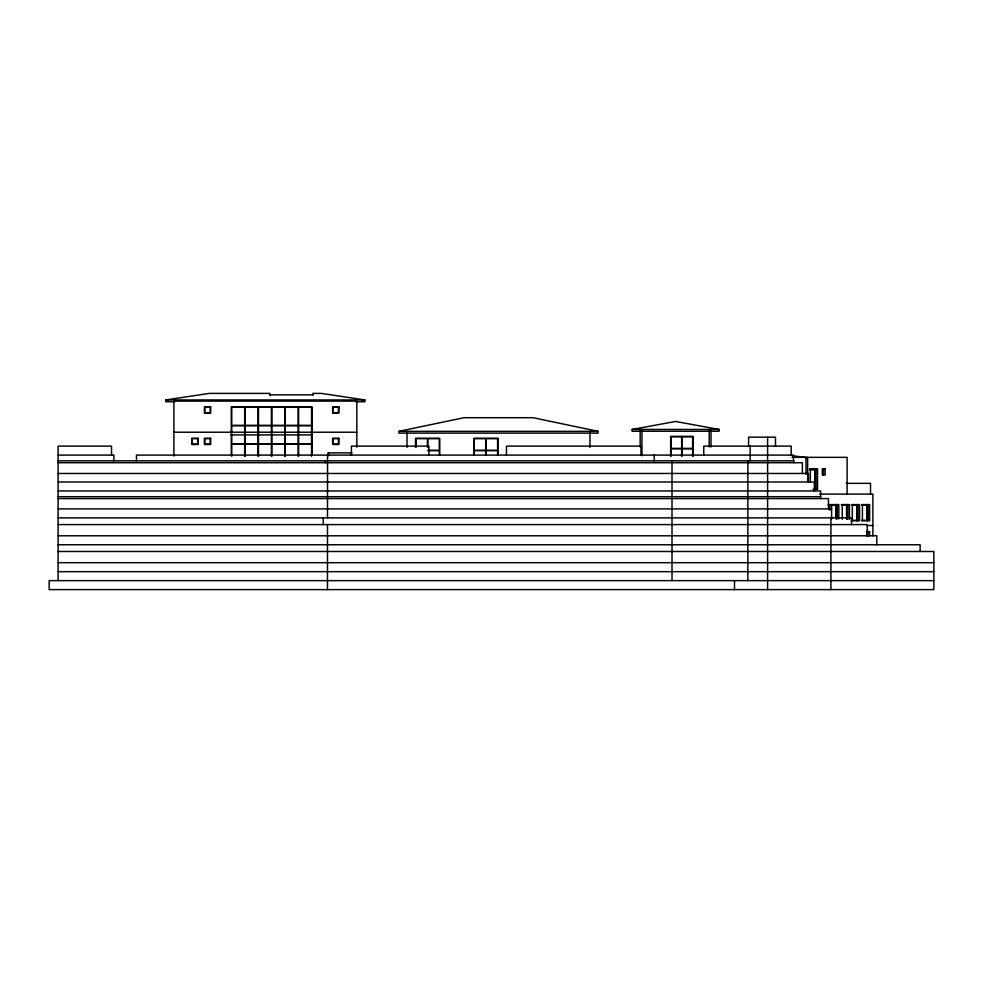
<?xml version="1.0" encoding="UTF-8"?>
<svg xmlns="http://www.w3.org/2000/svg" width="983" height="983" viewBox="0 0 983 983"><rect width="100%" height="100%" fill="white"/><g stroke="black" fill="none" stroke-linecap="round" stroke-linejoin="round"><path stroke-width="1.47" d="M398.963 431.328L463.976 417.701L533.019 417.701L598.033 431.328L598.033 433.122L398.963 433.122L398.963 431.328L598.033 431.328M632.106 429.448L675.591 421.461L719.089 429.448L719.089 431.242L632.106 431.242L632.106 429.448L719.089 429.448M174.999 401.74L165.808 401.74L165.808 399.946L209.305 393.397L269.858 393.397L269.858 395.191M269.858 394.822L312.901 394.822M165.808 399.946L364.89 399.946L364.89 401.74L355.699 401.74M173.905 432.225L356.829 432.225M230.882 434.916L312.115 434.916M427.863 450.251L439.29 450.251L439.29 438.688L427.863 438.688L427.863 447.363M427.863 450.706L439.29 450.706L439.29 455.043M352 452.856L328.089 452.856L328.089 455.547M58.12 455.092L113.893 455.092L113.893 460.83M792.065 457.341L847.113 457.341L847.113 494.105M58.12 460.83L793.957 460.83L793.957 462.71M58.12 462.71L802.386 462.71L802.386 473.474M810.139 468.719L817.549 468.719L817.549 489.35L813.027 489.35M809.574 469.346L815.337 469.346L815.337 489.35M809.427 469.8L815.153 469.8L815.153 488.895L814.661 469.8M58.12 473.474L808.456 473.474L808.456 481.989M58.12 481.989L814.342 481.989L814.342 490.959M846.277 483.341L870.52 483.341L870.52 494.105M58.12 490.959L820.608 490.959L820.608 498.59M819.773 494.105L872.879 494.105L872.879 535.846M58.12 496.698L820.608 496.698M58.12 498.59L828.46 498.59L828.46 508.899M828.165 504.586L829.812 504.586L829.812 510.3M830.832 504.586L838.818 504.586L838.818 518.877M841.473 504.586L849.447 504.586L849.447 519.27M851.561 504.586L859.547 504.586L859.547 520.732L851.561 520.732M861.649 504.586L869.636 504.586L869.636 520.732L861.649 520.732M830.696 505.041L836.422 505.041L836.422 518.262M841.325 505.041L847.051 505.041L847.051 518.766M851.425 505.041L857.151 505.041L857.151 520.29L851.425 520.29M861.513 505.041L867.239 505.041M58.12 508.899L831.63 508.899M58.12 517.869L851.487 517.869L851.487 524.59M861.513 520.29L867.239 520.29M58.12 524.59L867.289 524.59L867.239 536.349M866.809 525.487L872.879 525.487M866.355 531.496L869.636 531.496L869.636 535.784M867.239 531.938L866.748 536.349M58.12 535.796L876.824 535.796L876.824 544.766M58.12 544.766L920.125 544.766L920.125 551.488M58.12 551.488L933.85 551.488L933.85 589.603L49.15 589.603L49.15 580.634L933.85 580.634M58.12 562.694L933.85 562.694M58.12 571.664L933.85 571.664M792.925 455.817L806.429 457.562M364.89 399.946L321.392 393.397L312.901 393.397L312.901 395.191M867.989 504.586L867.989 520.732M868.001 531.496L868.001 535.784M867.424 504.586L867.424 520.732M866.932 504.586L866.932 520.732M866.932 531.496L866.994 536.349M866.748 505.041L866.748 520.29M862.423 504.586L862.423 520.732M857.901 504.586L857.901 520.732M857.323 504.586L857.323 520.732M856.832 504.586L856.832 520.732M852.335 504.586L852.335 520.732M847.813 504.586L847.813 519.27M847.235 504.586L847.235 519.27M846.744 504.586L846.744 519.27M846.56 505.041L846.56 518.766M842.247 504.586L842.247 519.27M837.172 504.586L837.172 518.877M836.607 504.586L836.607 518.877M836.115 504.586L836.115 518.877M831.606 504.586L831.606 518.877M830.905 517.869L830.905 589.603M823.484 468.719L823.484 474.998M822.906 468.719L822.906 474.998M822.599 468.719L822.599 474.998M815.915 468.719L815.915 489.35M814.846 469.346L814.846 489.35M810.348 468.719L810.348 481.977M807.645 457.341L807.645 481.842M805.999 457.341L805.999 474.187M793.428 460.83L793.428 455.092L136.477 455.092L136.477 460.83M791.18 455.092L791.18 446.122L703.754 446.122L703.754 455.092M775.489 446.122L775.489 437.165L748.591 437.165L748.591 446.122M767.6 437.165L767.6 589.603M750.152 446.122L750.152 460.83M747.854 460.83L747.854 580.634M734.51 580.634L734.51 589.603M711.004 430.615L711.004 447.056M709.21 430.615L709.21 446.909M693.076 456.247L693.076 436.354L670.652 436.354L670.652 456.247M692.622 456.051L692.622 448.813L682.091 448.813L682.091 456.051M681.637 456.051L681.637 448.813L671.106 448.813L671.106 456.051M672.003 460.83L672.003 580.634M654.187 455.092L654.187 460.83M641.96 430.615L641.96 455.805M640.977 455.092L640.977 446.122L506.478 446.122L506.478 455.092M640.166 430.615L640.166 447.056M589.947 432.495L589.947 447.412M498.025 455.068L498.025 438.234L473.818 438.234L473.818 455.068M497.582 455.043L497.582 450.706L486.143 450.706L486.143 455.043M485.7 455.043L485.7 450.706L474.261 450.706L474.261 455.043M439.745 455.068L439.745 438.234L415.526 438.234L415.526 447.412M428.932 455.092L428.932 446.122L351.41 446.122L351.41 455.092M427.408 447.363L427.408 438.688L415.981 438.688L415.981 447.363M407.011 432.495L407.011 447.412M356.829 447.167L356.829 401.113L173.905 401.113L173.905 456.137M328.445 452.856L328.445 455.547M327.548 455.092L327.548 460.83M327.548 462.71L327.486 517.869M327.486 524.59L327.486 589.603M325.471 460.83L325.471 462.71M323.235 517.869L323.235 524.59M311.992 455.399L311.992 406.851L231.288 406.851L231.288 455.399M311.55 456.259L311.55 444.242L298.611 444.242L298.611 456.259M298.168 456.259L298.168 444.242L285.242 444.242L285.242 456.259M284.8 456.259L284.8 444.242L271.873 444.242L271.873 456.259M271.419 456.259L271.419 444.242L258.492 444.242L258.492 456.259M258.038 456.259L258.038 444.242L245.123 444.242L245.123 456.259M244.669 456.259L244.669 444.242L231.742 444.242L231.742 456.259M111.521 455.092L111.521 446.122L58.12 446.122L58.12 580.634M210.681 406.851L204.403 406.851L204.403 413.13L210.681 413.13L210.681 406.851M338.889 406.851L332.61 406.851L332.61 413.13L338.889 413.13L338.889 406.851M210.227 407.294L204.845 407.294L204.845 412.676L210.227 412.676L210.227 407.294M244.669 407.294L231.742 407.294L231.742 425.32L244.669 425.32L244.669 407.294M258.038 407.294L245.123 407.294L245.123 425.32L258.038 425.32L258.038 407.294M271.419 407.294L258.492 407.294L258.492 425.32L271.419 425.32L271.419 407.294M284.8 407.294L271.873 407.294L271.873 425.32L284.8 425.32L284.8 407.294M298.168 407.294L285.242 407.294L285.242 425.32L298.168 425.32L298.168 407.294M311.55 407.294L298.611 407.294L298.611 425.32L311.55 425.32L311.55 407.294M338.435 407.294L333.065 407.294L333.065 412.676L338.435 412.676L338.435 407.294M244.669 425.774L231.742 425.774L231.742 443.8L244.669 443.8L244.669 425.774M258.038 425.774L245.123 425.774L245.123 443.8L258.038 443.8L258.038 425.774M271.419 425.774L258.492 425.774L258.492 443.8L271.419 443.8L271.419 425.774M284.8 425.774L271.873 425.774L271.873 443.8L284.8 443.8L284.8 425.774M298.168 425.774L285.242 425.774L285.242 443.8L298.168 443.8L298.168 425.774M311.55 425.774L298.611 425.774L298.611 443.8L311.55 443.8L311.55 425.774M681.637 436.796L671.106 436.796L671.106 448.371L681.637 448.371L681.637 436.796M692.622 436.796L682.091 436.796L682.091 448.371L692.622 448.371L692.622 436.796M198.111 438.234L191.832 438.234L191.832 444.513L198.111 444.513L198.111 438.234M210.669 438.234L204.39 438.234L204.39 444.513L210.669 444.513L210.669 438.234M338.877 438.234L332.598 438.234L332.598 444.513L338.877 444.513L338.877 438.234M197.669 438.688L192.287 438.688L192.287 444.058L197.669 444.058L197.669 438.688M210.215 438.688L204.833 438.688L204.833 444.058L210.215 444.058L210.215 438.688M338.435 438.688L333.053 438.688L333.053 444.058L338.435 444.058L338.435 438.688M485.7 438.688L474.261 438.688L474.261 450.251L485.7 450.251L485.7 438.688M497.582 438.688L486.143 438.688L486.143 450.251L497.582 450.251L497.582 438.688M825.118 468.719L822.415 468.719L822.415 474.998L825.118 474.998L825.118 468.719"/></g></svg>
